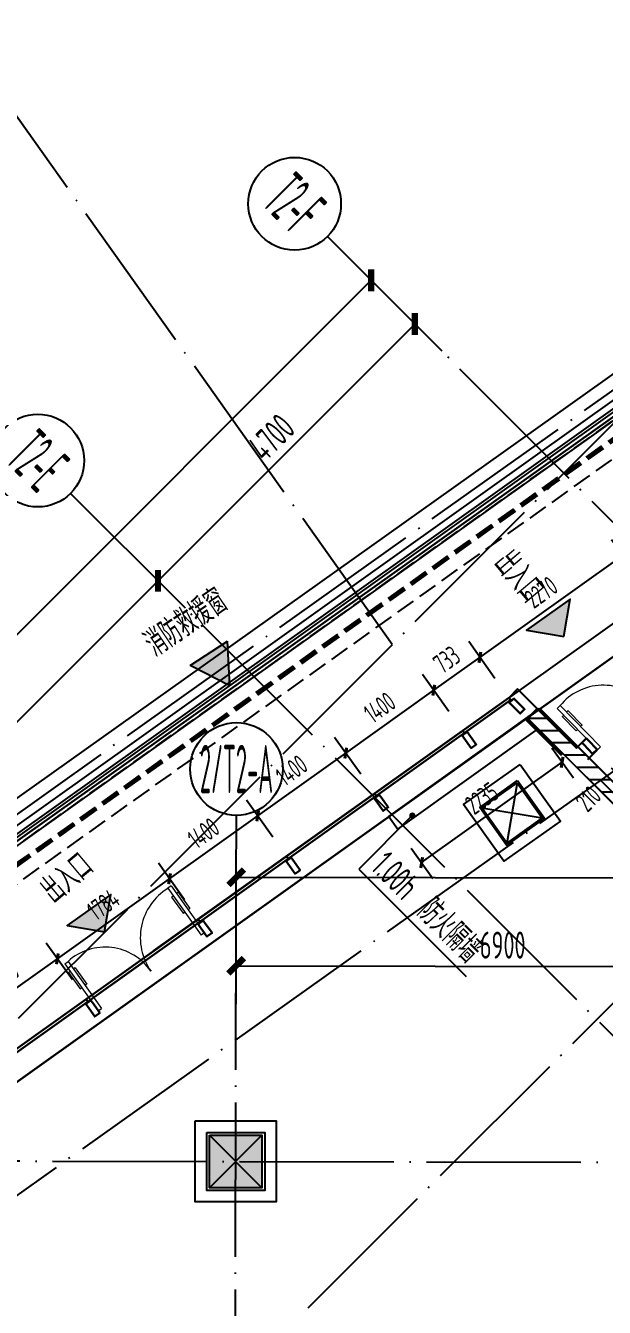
# Model space of a CAD drawing. Extents: x -936 to 12807311, y 101 to 1511157.
# Drawn here: x 12215038 to 12222528, y 1218680 to 1235267 of the extents above; entities that cross this region are included whole.
import ezdxf
from ezdxf.enums import TextEntityAlignment as Align

# ---------------------------------------------------------------- set-up
doc = ezdxf.new("R2010")
doc.units = 0
doc.header["$LTSCALE"] = 1000
doc.header["$MEASUREMENT"] = 0
for name, pattern in [('PX-GRID-T2$0$DOTE', [2.42, 2, -0.2, 0.02, -0.2]), ('PX-PLAN-F2-T2$0$ACAD_ISO05W100', [34, 24, -3, 0.5, -3, 0.5, -3]), ('PX-PLAN-F2-T2$0$DASH', [0.35, 0.25, -0.1]), ('PX-PLAN-F2-T2$0$DASHED', [0.75, 0.5, -0.25]), ('TX-GRID-T2$0$DOTE', [2.42, 2, -0.2, 0.02, -0.2])]:
    doc.linetypes.add(name, pattern=pattern)
for name, color, linetype, lineweight in [('PX-GLAZ-F2$0$PX-GLAZ-F1$0$_EDO-ALUMINIUM-SECTION', 90, 'Continuous', 30), ('PX-GLAZ-F2$0$PX-GLAZ-F1$0$_EDO-GLASS-SECTION', 130, 'Continuous', 30), ('PX-GLAZ-F2$0$PX-GLAZ-F1$0$WINDOW', 4, 'Continuous', 5), ('PX-GLAZ-F2$0$PX-GLAZ-F2$0$_EDO-GLASS-SECTION', 130, 'Continuous', 30), ('PX-GLAZ-F2$0$PX-GLAZ-F2$0$PX-GLAZ-F2$0$板边线', 36, 'Continuous', 30), ('PX-PLAN-F2-T2$0$板边线', 36, 'Continuous', 30)]:
    doc.layers.add(name, color=color, linetype=linetype, lineweight=lineweight)
for name, color, linetype in [('PX-GLAZ-F2$0$PX-GLAZ-F2$0$PX-GLAZ-F2$0$G-LINE2', 2, 'Continuous'), ('PX-GLAZ-F2$0$PX-GLAZ-F2$0$PX-GLAZ-F2$0$幕墙线', 104, 'Continuous'), ('PX-GLAZ-F2$0$PX-GLAZ-F2$0$PX-GLAZ-F2$0$平台轮廓', 3, 'Continuous'), ('PX-GLAZ-F2$0$PX-GLAZ-F2$0$PX-GLAZ-F2$0$挑檐', 53, 'Continuous'), ('PX-GLAZ-F2$0$PX-PLAN-F2-T2$0$WALL', 9, 'Continuous'), ('PX-GLAZ-F2$0$xc', 3, 'Continuous'), ('PX-GRID-T2$0$DOTE', 1, 'Continuous'), ('PX-PLAN-F2-T2$0$A-FLOR', 2, 'Continuous'), ('PX-PLAN-F2-T2$0$A-SHFT', 161, 'Continuous'), ('PX-PLAN-F2-T2$0$DIM_LEAD', 3, 'Continuous'), ('PX-PLAN-F2-T2$0$E_STAIR', 2, 'Continuous'), ('PX-PLAN-F2-T2$0$PUB_DIM', 3, 'Continuous'), ('PX-PLAN-F2-T2$0$PUB_TEXT', 7, 'Continuous'), ('PX-PLAN-F2-T2$0$REDLINE', 1, 'PX-PLAN-F2-T2$0$ACAD_ISO05W100'), ('PX-PLAN-F2-T2$0$WALL', 9, 'Continuous'), ('PX-PLAN-F2-T2$0$X-01-10-01$0$A-FIRE-SYMB', 1, 'Continuous'), ('PX-PLAN-F2-T2$0$X-01-10-01$0$A-TEXT', 4, 'Continuous'), ('PX-PLAN-F2-T2$0$防火墙填充', 1, 'Continuous'), ('TX-CORE-T2-F2$0$T2-COLS-F2$0$0S-COLS-HATCH', 8, 'Continuous'), ('TX-CORE-T2-F2$0$T2-COLS-F2$0$0S-COLS-LINE', 90, 'Continuous'), ('TX-GRID-T2$0$A-SYMB', 4, 'Continuous'), ('TX-GRID-T2$0$DOTE', 1, 'Continuous'), ('TX-GRID-T2$0$PUB_DIM', 3, 'Continuous')]:
    doc.layers.add(name, color=color, linetype=linetype)
doc.styles.add('PX-PLAN-F2-T2$0$X-01-10-01$0$XD2008', font='xd-hzs.shx', dxfattribs={"width": 0.7, "bigfont": 'xd-hztxt.shx'})
doc.styles.add('PX-PLAN-F2-T2$0$XD2008', font='xd-hzs.shx', dxfattribs={"width": 0.7, "bigfont": 'xd-hztxt.shx'})
doc.styles.add('PX-PLAN-F2-T2$0$XD2008_T3', font='xd-hzs.shx', dxfattribs={"width": 0.7, "bigfont": 'xd-hztxt.shx'})
doc.styles.add('TX-GRID-T2$0$X-01-GRID-01$0$1600-CD-B1-09-Grid$0$XD2008', font='xd-hzs.shx', dxfattribs={"width": 0.7, "bigfont": 'xd-hztxt.shx'})
doc.styles.add('TX-GRID-T2$0$XD2008_T3', font='xd-hzs.shx', dxfattribs={"width": 0.7, "bigfont": 'xd-hztxt.shx'})
doc.dimstyles.new('PX-PLAN-F2-T2$0$_TCH_ARCH&&100', dxfattribs={"dimtxt": 250, "dimasz": 100, "dimexe": 250, "dimexo": 300, "dimgap": 100, "dimtad": 1, "dimdec": 0, "dimzin": 0, "dimdsep": 46, "dimtxsty": 'PX-PLAN-F2-T2$0$XD2008_T3', "dimblk": 'PX-PLAN-F2-T2$0$_ArchTick', "dimcen": 0.09, "dimclrd": 1, "dimclrt": 4, "dimazin": 2, "dimtfac": 1, "dimtdec": 0, "dimtix": 1, "dimtmove": 2, "dimatfit": 3, "dimfxl": 0, "dimtolj": 1, "dimtzin": 0, "dimarcsym": 0})
doc.dimstyles.new('TX-GRID-T2$0$_TCH_ARCH&&100', dxfattribs={"dimtxt": 350, "dimasz": 200, "dimexe": 250, "dimexo": 300, "dimgap": 100, "dimtad": 1, "dimdec": 0, "dimzin": 0, "dimdsep": 46, "dimtxsty": 'TX-GRID-T2$0$XD2008_T3', "dimblk": 'TX-GRID-T2$0$_ArchTick', "dimcen": 0.09, "dimclrd": 1, "dimclre": 1, "dimclrt": 4, "dimazin": 2, "dimtfac": 1, "dimtdec": 0, "dimtix": 1, "dimtmove": 2, "dimatfit": 3, "dimfxl": 0, "dimtolj": 1, "dimtzin": 0, "dimarcsym": 0})

# ---------------------------------------------------------------- blocks, each defined once
blk = doc.blocks.new('PX-PLAN-F2-T2$0$X-01-10-01$0$A$C085A2715')
at = {"layer": 'PX-PLAN-F2-T2$0$X-01-10-01$0$A-FIRE-SYMB', "ltscale": 3}
h = blk.add_hatch(color=256, dxfattribs=at)
edge = h.paths.add_edge_path()
edge.add_line((0, 0), (-2080, -2080))
edge.add_line((-2080, -2080), (2080, -2080))
edge.add_line((2080, -2080), (0, 0))
blk.add_lwpolyline([(0, 0), (-2080, -2080), (2080, -2080), (0, 0)], dxfattribs=at)
blk = doc.blocks.new('PX-PLAN-F2-T2$0$eee')
at = {"layer": 'PX-PLAN-F2-T2$0$REDLINE', "linetype": 'PX-PLAN-F2-T2$0$DASHED', "ltscale": 10}
h = blk.add_hatch(color=10, dxfattribs=at)
h.dxf.hatch_style = 1
h.paths.add_polyline_path([(-61676, 8769), (-62188, 8501), (-62164, 9078)])
at = {"layer": 'PX-PLAN-F2-T2$0$REDLINE', "color": 10, "linetype": 'PX-PLAN-F2-T2$0$DASHED', "ltscale": 10, "elevation": 1}
for points in [[(-61676, 8769), (-62188, 8501), (-62164, 9078)], [(-61676, 8769), (-62164, 9078)]]:
    blk.add_lwpolyline(points, dxfattribs=at)
at = {"layer": 'PX-PLAN-F2-T2$0$A-SHFT', "linetype": 'PX-PLAN-F2-T2$0$DASH', "ltscale": 1000, "insert": (-62681, 8782, 1), "char_height": 350, "attachment_point": 5, "rotation": 88.682, "style": 'PX-PLAN-F2-T2$0$XD2008'}
blk.add_mtext_dynamic_manual_height_columns('消防救援窗', width=2638.1, gutter_width=1750, heights=[0], dxfattribs=at)
blk = doc.blocks.new('PX-PLAN-F2-T2$0$A$C5CD76682')
at = {"layer": 'PX-PLAN-F2-T2$0$A-FLOR', "linetype": 'PX-PLAN-F2-T2$0$DASH'}
for points in [[(-68933, -78064), (-55368, -64469, -0.198693), (-49721, -62120), (-46348, -62113), (-46348, -59066), (-45279, -59066), (-34910, -69436, 0.100626), (-34478, -72050), (-33757, -73939, 0.034544), (-30908, -79200, 0.038126), (-27620, -83592), (-26196, -85052, 0.075728), (-21840, -88510, 0.172625), (-3750, -87884), (-3745, -110725, 0.026211), (-4336, -110693), (-9101, -110693, 0.375392), (-14700, -115587)], [(-14879, -115563, -0.375392), (-9101, -110513), (-4336, -110513, -0.017634), (-3925, -110528), (-3930, -88147, -0.170305), (-21913, -88676, -0.075958), (-26327, -85176), (-27752, -83714, -0.03816), (-31059, -79297, -0.034576), (-33923, -74009), (-34646, -72114, -0.09771), (-35092, -69508), (-45354, -59246), (-46168, -59246), (-46168, -62293), (-49720, -62300, 0.198693), (-55241, -64596), (-68806, -78192)], [(-14899, -115560, -0.375392), (-9101, -110493), (-4336, -110493, -0.016715), (-3945, -110507), (-3950, -88176, -0.17005), (-21921, -88694, -0.075983), (-26341, -85190), (-27766, -83728, -0.038163), (-31076, -79307, -0.03458), (-33942, -74016), (-34664, -72122, -0.097394), (-35112, -69516), (-45362, -59266), (-46148, -59266), (-46148, -62313), (-49720, -62320, 0.198693), (-55226, -64610), (-68792, -78206)], [(-14918, -115557, -0.375392), (-9101, -110473), (-4336, -110473, -0.015803), (-3965, -110485), (-3970, -88205, -0.169795), (-21929, -88712, -0.076008), (-26356, -85204), (-27781, -83742, -0.038167), (-31093, -79318, -0.034583), (-33960, -74024), (-34683, -72129, -0.097079), (-35132, -69524), (-45370, -59286), (-46128, -59286), (-46128, -62333), (-49720, -62340, 0.198693), (-55212, -64624), (-68778, -78220)], [(-15097, -115533, -0.375392), (-9101, -110293), (-4335, -110293, -0.007873), (-4145, -110296), (-4150, -88465, -0.167525), (-22002, -88878, -0.076233), (-26486, -85328), (-27913, -83864, -0.0382), (-31245, -79415, -0.034616), (-34126, -74094), (-34851, -72193, -0.09431), (-35314, -69598), (-45445, -59466), (-45948, -59466), (-45948, -62512), (-49720, -62520, 0.198693), (-55085, -64752), (-68650, -78347)]]:
    blk.add_lwpolyline(points, format="xyb", dxfattribs=at)
blk = doc.blocks.new('PX-PLAN-F2-T2$0$fhtc')
at = {"layer": 'PX-PLAN-F2-T2$0$防火墙填充'}
h = blk.add_hatch(dxfattribs=at)
h.set_pattern_fill('ANSI31', color=256, scale=100, angle=44.9999)
h.set_pattern_definition([(45, (-8005.86, 6e-09), (-112.2532, 112.2532), [])])
h.paths.add_polyline_path([(16661, 150), (16661, -20925), (16461, -20925), (16461, -50), (-3364, -50), (-3364, 2125), (-12109, 2125), (-12076, 2325), (-3164, 2325), (-3164, 150)])
h.paths.add_polyline_path([(16461, -21675), (16661, -21675), (16661, -22460), (16461, -22460)])
blk.add_lwpolyline([(16661, 150), (16661, -20925), (16461, -20925), (16461, -50), (-3364, -50), (-3364, 2125), (-12109, 2125), (-12076, 2325), (-3164, 2325), (-3164, 150)], close=True, dxfattribs=at)
blk = doc.blocks.new('PX-PLAN-F2-T2$0$_ArchTick')
at = {"color": 0, "linetype": 'ByBlock', "const_width": 0.4}
blk.add_lwpolyline([(-0.5, -0.5), (0.5, 0.5)], dxfattribs=at)
blk = doc.blocks.new('*D1102')
at = {"layer": 'Defpoints', "color": 0, "transparency": 16777216}
for p in [(12215449, 1223191), (12215818, 1222673), (12214679, 1221860)]:
    blk.add_point(p, dxfattribs=at)
at = {"layer": 'PX-PLAN-F2-T2$0$PUB_DIM', "color": 0, "lineweight": -2, "transparency": 16777216}
for p, q in [((12215644, 1222917), (12215304, 1223394)), ((12214505, 1222104), (12214164, 1222581))]:
    blk.add_line(p, q, dxfattribs=at)
at = {"layer": 'PX-PLAN-F2-T2$0$PUB_DIM', "color": 1, "lineweight": -2, "transparency": 16777216}
blk.add_line((12214309, 1222378), (12215449, 1223191), dxfattribs=at)
at = {"layer": 'PX-PLAN-F2-T2$0$PUB_DIM', "color": 1, "lineweight": -2, "transparency": 16777216, "xscale": 100, "yscale": 100, "zscale": 100}
for p, rotation in [((12215449, 1223191), 35.50687792428573), ((12214309, 1222378), 215.5068779242858)]:
    blk.add_blockref('PX-PLAN-F2-T2$0$_ArchTick', p, dxfattribs=dict(at, rotation=rotation))
at = {"layer": 'PX-PLAN-F2-T2$0$PUB_DIM', "color": 4, "transparency": 16777216, "insert": (12214748, 1222967), "char_height": 250, "attachment_point": 5, "rotation": 35.5069, "style": 'PX-PLAN-F2-T2$0$XD2008_T3'}
blk.add_mtext('\\A1;1400', dxfattribs=at)
blk = doc.blocks.new('*D1103')
at = {"layer": 'Defpoints', "color": 0, "transparency": 16777216}
for p in [(12216901, 1224227), (12217271, 1223709), (12215818, 1222673)]:
    blk.add_point(p, dxfattribs=at)
at = {"layer": 'PX-PLAN-F2-T2$0$PUB_DIM', "color": 0, "lineweight": -2, "transparency": 16777216}
for p, q in [((12217096, 1223953), (12216756, 1224430)), ((12215644, 1222917), (12215304, 1223394))]:
    blk.add_line(p, q, dxfattribs=at)
at = {"layer": 'PX-PLAN-F2-T2$0$PUB_DIM', "color": 1, "lineweight": -2, "transparency": 16777216}
blk.add_line((12215449, 1223191), (12216901, 1224227), dxfattribs=at)
at = {"layer": 'PX-PLAN-F2-T2$0$PUB_DIM', "color": 1, "lineweight": -2, "transparency": 16777216, "xscale": 100, "yscale": 100, "zscale": 100}
for p, rotation in [((12216901, 1224227), 35.5068779242968), ((12215449, 1223191), 215.5068779242968)]:
    blk.add_blockref('PX-PLAN-F2-T2$0$_ArchTick', p, dxfattribs=dict(at, rotation=rotation))
at = {"layer": 'PX-PLAN-F2-T2$0$PUB_DIM', "color": 4, "transparency": 16777216, "insert": (12216044, 1223892), "char_height": 250, "attachment_point": 5, "rotation": 35.5069, "style": 'PX-PLAN-F2-T2$0$XD2008_T3'}
blk.add_mtext('\\A1;1784', dxfattribs=at)
blk = doc.blocks.new('*D1104')
at = {"layer": 'Defpoints', "color": 0, "transparency": 16777216}
for p in [(12218041, 1225040), (12218410, 1224522), (12217271, 1223709)]:
    blk.add_point(p, dxfattribs=at)
at = {"layer": 'PX-PLAN-F2-T2$0$PUB_DIM', "color": 0, "lineweight": -2, "transparency": 16777216}
for p, q in [((12218236, 1224766), (12217896, 1225244)), ((12217096, 1223953), (12216756, 1224430))]:
    blk.add_line(p, q, dxfattribs=at)
at = {"layer": 'PX-PLAN-F2-T2$0$PUB_DIM', "color": 1, "lineweight": -2, "transparency": 16777216}
blk.add_line((12216901, 1224227), (12218041, 1225040), dxfattribs=at)
at = {"layer": 'PX-PLAN-F2-T2$0$PUB_DIM', "color": 1, "lineweight": -2, "transparency": 16777216, "xscale": 100, "yscale": 100, "zscale": 100}
for p, rotation in [((12218041, 1225040), 35.50687792429937), ((12216901, 1224227), 215.5068779242993)]:
    blk.add_blockref('PX-PLAN-F2-T2$0$_ArchTick', p, dxfattribs=dict(at, rotation=rotation))
at = {"layer": 'PX-PLAN-F2-T2$0$PUB_DIM', "color": 4, "transparency": 16777216, "insert": (12217340, 1224817), "char_height": 250, "attachment_point": 5, "rotation": 35.5069, "style": 'PX-PLAN-F2-T2$0$XD2008_T3'}
blk.add_mtext('\\A1;1400', dxfattribs=at)
blk = doc.blocks.new('*D1105')
at = {"layer": 'Defpoints', "color": 0, "transparency": 16777216}
for p in [(12219181, 1225853), (12219550, 1225335), (12218410, 1224522)]:
    blk.add_point(p, dxfattribs=at)
at = {"layer": 'PX-PLAN-F2-T2$0$PUB_DIM', "color": 0, "lineweight": -2, "transparency": 16777216}
for p, q in [((12219376, 1225580), (12219035, 1226057)), ((12218236, 1224766), (12217896, 1225244))]:
    blk.add_line(p, q, dxfattribs=at)
at = {"layer": 'PX-PLAN-F2-T2$0$PUB_DIM', "color": 1, "lineweight": -2, "transparency": 16777216}
blk.add_line((12218041, 1225040), (12219181, 1225853), dxfattribs=at)
at = {"layer": 'PX-PLAN-F2-T2$0$PUB_DIM', "color": 1, "lineweight": -2, "transparency": 16777216, "xscale": 100, "yscale": 100, "zscale": 100}
for p, rotation in [((12219181, 1225853), 35.50687792428706), ((12218041, 1225040), 215.506877924287)]:
    blk.add_blockref('PX-PLAN-F2-T2$0$_ArchTick', p, dxfattribs=dict(at, rotation=rotation))
at = {"layer": 'PX-PLAN-F2-T2$0$PUB_DIM', "color": 4, "transparency": 16777216, "insert": (12218480, 1225630), "char_height": 250, "attachment_point": 5, "rotation": 35.5069, "style": 'PX-PLAN-F2-T2$0$XD2008_T3'}
blk.add_mtext('\\A1;1400', dxfattribs=at)
blk = doc.blocks.new('*D1106')
at = {"layer": 'Defpoints', "color": 0, "transparency": 16777216}
for p in [(12220320, 1226667), (12220690, 1226148), (12219550, 1225335)]:
    blk.add_point(p, dxfattribs=at)
at = {"layer": 'PX-PLAN-F2-T2$0$PUB_DIM', "color": 0, "lineweight": -2, "transparency": 16777216}
for p, q in [((12220516, 1226393), (12220175, 1226870)), ((12219376, 1225580), (12219035, 1226057))]:
    blk.add_line(p, q, dxfattribs=at)
at = {"layer": 'PX-PLAN-F2-T2$0$PUB_DIM', "color": 1, "lineweight": -2, "transparency": 16777216}
blk.add_line((12219181, 1225853), (12220320, 1226667), dxfattribs=at)
at = {"layer": 'PX-PLAN-F2-T2$0$PUB_DIM', "color": 1, "lineweight": -2, "transparency": 16777216, "xscale": 100, "yscale": 100, "zscale": 100}
for p, rotation in [((12220320, 1226667), 35.50687792429439), ((12219181, 1225853), 215.5068779242944)]:
    blk.add_blockref('PX-PLAN-F2-T2$0$_ArchTick', p, dxfattribs=dict(at, rotation=rotation))
at = {"layer": 'PX-PLAN-F2-T2$0$PUB_DIM', "color": 4, "transparency": 16777216, "insert": (12219620, 1226443), "char_height": 250, "attachment_point": 5, "rotation": 35.5069, "style": 'PX-PLAN-F2-T2$0$XD2008_T3'}
blk.add_mtext('\\A1;1400', dxfattribs=at)
blk = doc.blocks.new('*D1107')
at = {"layer": 'Defpoints', "color": 0, "transparency": 16777216}
for p in [(12220917, 1227092), (12221287, 1226574), (12220690, 1226148)]:
    blk.add_point(p, dxfattribs=at)
at = {"layer": 'PX-PLAN-F2-T2$0$PUB_DIM', "color": 0, "lineweight": -2, "transparency": 16777216}
for p, q in [((12221112, 1226818), (12220772, 1227296)), ((12220516, 1226393), (12220175, 1226870))]:
    blk.add_line(p, q, dxfattribs=at)
at = {"layer": 'PX-PLAN-F2-T2$0$PUB_DIM', "color": 1, "lineweight": -2, "transparency": 16777216}
blk.add_line((12220320, 1226667), (12220917, 1227092), dxfattribs=at)
at = {"layer": 'PX-PLAN-F2-T2$0$PUB_DIM', "color": 1, "lineweight": -2, "transparency": 16777216, "xscale": 100, "yscale": 100, "zscale": 100}
for p, rotation in [((12220917, 1227092), 35.50687792429578), ((12220320, 1226667), 215.5068779242958)]:
    blk.add_blockref('PX-PLAN-F2-T2$0$_ArchTick', p, dxfattribs=dict(at, rotation=rotation))
at = {"layer": 'PX-PLAN-F2-T2$0$PUB_DIM', "color": 4, "transparency": 16777216, "insert": (12220488, 1227063), "char_height": 250, "attachment_point": 5, "rotation": 35.5069, "style": 'PX-PLAN-F2-T2$0$XD2008_T3'}
blk.add_mtext('\\A1;733', dxfattribs=at)
blk = doc.blocks.new('*D1108')
at = {"layer": 'Defpoints', "color": 0, "transparency": 16777216}
for p in [(12222765, 1228411), (12223135, 1227893), (12221287, 1226574)]:
    blk.add_point(p, dxfattribs=at)
at = {"layer": 'PX-PLAN-F2-T2$0$PUB_DIM', "color": 0, "lineweight": -2, "transparency": 16777216}
for p, q in [((12222960, 1228137), (12222620, 1228614)), ((12221112, 1226818), (12220772, 1227296))]:
    blk.add_line(p, q, dxfattribs=at)
at = {"layer": 'PX-PLAN-F2-T2$0$PUB_DIM', "color": 1, "lineweight": -2, "transparency": 16777216}
blk.add_line((12220917, 1227092), (12222765, 1228411), dxfattribs=at)
at = {"layer": 'PX-PLAN-F2-T2$0$PUB_DIM', "color": 1, "lineweight": -2, "transparency": 16777216, "xscale": 100, "yscale": 100, "zscale": 100}
for p, rotation in [((12222765, 1228411), 35.50687792429664), ((12220917, 1227092), 215.5068779242966)]:
    blk.add_blockref('PX-PLAN-F2-T2$0$_ArchTick', p, dxfattribs=dict(at, rotation=rotation))
at = {"layer": 'PX-PLAN-F2-T2$0$PUB_DIM', "color": 4, "transparency": 16777216, "insert": (12221710, 1227935), "char_height": 250, "attachment_point": 5, "rotation": 35.5069, "style": 'PX-PLAN-F2-T2$0$XD2008_T3'}
blk.add_mtext('\\A1;2270', dxfattribs=at)
blk = doc.blocks.new('*D1126')
at = {"layer": 'Defpoints', "color": 0, "transparency": 16777216}
for p in [(12223677, 1227146), (12224099, 1226724), (12222404, 1225874)]:
    blk.add_point(p, dxfattribs=at)
at = {"layer": 'PX-PLAN-F2-T2$0$PUB_DIM', "color": 0, "lineweight": -2, "transparency": 16777216}
for p, q in [((12223889, 1226934), (12224276, 1226547)), ((12222617, 1225661), (12223003, 1225275))]:
    blk.add_line(p, q, dxfattribs=at)
at = {"layer": 'PX-PLAN-F2-T2$0$PUB_DIM', "color": 1, "lineweight": -2, "transparency": 16777216}
blk.add_line((12222827, 1225451), (12224099, 1226724), dxfattribs=at)
at = {"layer": 'PX-PLAN-F2-T2$0$PUB_DIM', "color": 1, "lineweight": -2, "transparency": 16777216, "xscale": 100, "yscale": 100, "zscale": 100}
for p, rotation in [((12224099, 1226724), 45.0000891700349), ((12222827, 1225451), 225.0000891700349)]:
    blk.add_blockref('PX-PLAN-F2-T2$0$_ArchTick', p, dxfattribs=dict(at, rotation=rotation))
at = {"layer": 'PX-PLAN-F2-T2$0$PUB_DIM', "color": 4, "transparency": 16777216, "insert": (12223304, 1226247), "char_height": 250, "attachment_point": 5, "rotation": 45.0001, "style": 'PX-PLAN-F2-T2$0$XD2008_T3'}
blk.add_mtext('\\A1;1800', dxfattribs=at)
blk = doc.blocks.new('*D1127')
at = {"layer": 'Defpoints', "color": 0, "transparency": 16777216}
for p in [(12222404, 1225874), (12222256, 1225725), (12222827, 1225451)]:
    blk.add_point(p, dxfattribs=at)
at = {"layer": 'PX-PLAN-F2-T2$0$PUB_DIM', "color": 0, "lineweight": -2, "transparency": 16777216}
for p, q in [((12222617, 1225661), (12223003, 1225275)), ((12222468, 1225513), (12222855, 1225126))]:
    blk.add_line(p, q, dxfattribs=at)
at = {"layer": 'PX-PLAN-F2-T2$0$PUB_DIM', "color": 1, "lineweight": -2, "transparency": 16777216}
blk.add_line((12222678, 1225303), (12222827, 1225451), dxfattribs=at)
at = {"layer": 'PX-PLAN-F2-T2$0$PUB_DIM', "color": 1, "lineweight": -2, "transparency": 16777216, "xscale": 100, "yscale": 100, "zscale": 100}
for p, rotation in [((12222827, 1225451), 45.00008917007288), ((12222678, 1225303), 225.0000891700729)]:
    blk.add_blockref('PX-PLAN-F2-T2$0$_ArchTick', p, dxfattribs=dict(at, rotation=rotation))
at = {"layer": 'PX-PLAN-F2-T2$0$PUB_DIM', "color": 4, "transparency": 16777216, "insert": (12222320, 1225263), "char_height": 250, "attachment_point": 5, "rotation": 45.0001, "style": 'PX-PLAN-F2-T2$0$XD2008_T3'}
blk.add_mtext('\\A1;210', dxfattribs=at)
blk = doc.blocks.new('*D1191')
at = {"layer": 'Defpoints', "color": 0, "transparency": 16777216}
for p in [(12221672, 1226167), (12221981, 1225734), (12219854, 1224869)]:
    blk.add_point(p, dxfattribs=at)
at = {"layer": 'PX-PLAN-F2-T2$0$PUB_DIM', "color": 0, "lineweight": -2, "transparency": 16777216}
for p, q in [((12221847, 1225923), (12222127, 1225531)), ((12220028, 1224625), (12220308, 1224232))]:
    blk.add_line(p, q, dxfattribs=at)
at = {"layer": 'PX-PLAN-F2-T2$0$PUB_DIM', "color": 1, "lineweight": -2, "transparency": 16777216}
blk.add_line((12220163, 1224436), (12221981, 1225734), dxfattribs=at)
at = {"layer": 'PX-PLAN-F2-T2$0$PUB_DIM', "color": 1, "lineweight": -2, "transparency": 16777216, "xscale": 100, "yscale": 100, "zscale": 100}
for p, rotation in [((12221981, 1225734), 35.52641523124969), ((12220163, 1224436), 215.5264152312496)]:
    blk.add_blockref('PX-PLAN-F2-T2$0$_ArchTick', p, dxfattribs=dict(at, rotation=rotation))
at = {"layer": 'PX-PLAN-F2-T2$0$PUB_DIM', "color": 4, "transparency": 16777216, "insert": (12220941, 1225268), "char_height": 250, "attachment_point": 5, "rotation": 35.5264, "style": 'PX-PLAN-F2-T2$0$XD2008_T3'}
blk.add_mtext('\\A1;2235', dxfattribs=at)
blk = doc.blocks.new('TX-CORE-T2-F2$0$T2-COLS-F2$0$COL-600X600')
at = {"layer": 'Defpoints'}
for p, q in [((-280, -280), (280, 280)), ((-280, 280), (280, -280))]:
    blk.add_line(p, q, dxfattribs=at)
blk.add_lwpolyline([(-450, 450), (450, 450), (450, -450), (-450, -450)], close=True, dxfattribs=at)
at = {"layer": 'TX-CORE-T2-F2$0$T2-COLS-F2$0$0S-COLS-LINE'}
for points in [[(-300, 300), (300, 300), (300, -300), (-300, -300)], [(-280, 280), (280, 280), (280, -280), (-280, -280)]]:
    blk.add_lwpolyline(points, close=True, dxfattribs=at)
blk = doc.blocks.new('TX-CORE-T2-F2$0$T2-COLS-F2$0$COL-1150')
at = {"layer": 'TX-CORE-T2-F2$0$T2-COLS-F2$0$0S-COLS-HATCH'}
h = blk.add_hatch(color=256, dxfattribs=at)
h.dxf.hatch_style = 1
h.paths.add_polyline_path([(-340, 340), (340, 340), (340, -340), (-340, -340)])
at = {"layer": 'Defpoints'}
for p, q in [((-340, -340), (340, 340)), ((340, -340), (-340, 340))]:
    blk.add_line(p, q, dxfattribs=at)
blk.add_lwpolyline([(-525, 525), (525, 525), (525, -525), (-525, -525)], close=True, dxfattribs=at)
at = {"layer": 'TX-CORE-T2-F2$0$T2-COLS-F2$0$0S-COLS-LINE'}
for points in [[(-375, 375), (375, 375), (375, -375), (-375, -375)], [(-340, 340), (340, 340), (340, -340), (-340, -340)]]:
    blk.add_lwpolyline(points, close=True, dxfattribs=at)
blk = doc.blocks.new('TX-CORE-T2-F2$0$T2-COLS-F2')
at = {"layer": 'TX-CORE-T2-F2$0$T2-COLS-F2$0$0S-COLS-LINE', "rotation": 305.4236160380775}
blk.add_blockref('TX-CORE-T2-F2$0$T2-COLS-F2$0$COL-600X600', (12221333, 1225080), dxfattribs=at)
at = {"layer": 'TX-CORE-T2-F2$0$T2-COLS-F2$0$0S-COLS-LINE'}
blk.add_blockref('TX-CORE-T2-F2$0$T2-COLS-F2$0$COL-1150', (12217757, 1220569), dxfattribs=at)
blk = doc.blocks.new('TX-CORE-T2-F2')
blk.add_blockref('TX-CORE-T2-F2$0$T2-COLS-F2', (0, 0))
blk = doc.blocks.new('PX-GLAZ-F2$0$PX-GLAZ-F1$0$标准块')
at = {"layer": 'PX-GLAZ-F2$0$PX-GLAZ-F1$0$_EDO-ALUMINIUM-SECTION'}
blk.add_line((0, 0), (0, -50), dxfattribs=at)
at = {"layer": 'PX-GLAZ-F2$0$PX-GLAZ-F1$0$_EDO-ALUMINIUM-SECTION', "extrusion": (1.58294e-17, 0.001776, 0.999998)}
blk.add_lwpolyline([(40, -49), (40, -85), (40, -249), (-40, -249), (-40, -85), (-40, -50), (40, -50)], close=True, dxfattribs=at)
blk = doc.blocks.new('PX-GLAZ-F2$0$PX-GLAZ-F1$0$$DorLib2D$00000011')
for p, q in [((-0.533, 0.458), (-0.533, -0.009)), ((-0.533, 0.458), (-0.5, 0.458)), ((-0.5, 0.458), (-0.5, -0.009)), ((0.5, 0.471), (0.5, 0.004)), ((0.533, 0.471), (0.5, 0.471)), ((0.533, 0.471), (0.533, 0.004)), ((-0.55, 0.383), (-0.533, 0.383)), ((-0.483, 0.383), (-0.5, 0.383)), ((0.483, 0.396), (0.5, 0.396)), ((0.55, 0.396), (0.533, 0.396)), ((-0.55, 0.221), (-0.533, 0.221)), ((-0.483, 0.221), (-0.5, 0.221)), ((0.483, 0.235), (0.5, 0.235)), ((0.55, 0.235), (0.533, 0.235)), ((0.533, 0.004), (0.5, 0.004)), ((-0.533, -0.009), (-0.5, -0.009))]:
    blk.add_line(p, q)
at = {"lineweight": 13}
for p, q in [((-0.55, 0.383), (-0.55, 0.221)), ((-0.483, 0.383), (-0.483, 0.221)), ((0.483, 0.396), (0.483, 0.235)), ((0.55, 0.396), (0.55, 0.235))]:
    blk.add_line(p, q, dxfattribs=at)
for centre, radius, start, end in [((-0.45, 0.011, 0.001), 0.45, 359.1497, 96.4455), ((0.468, 0.003), 0.468, 86.131, 179.9077)]:
    blk.add_arc(centre, radius, start, end, dxfattribs=at)
blk = doc.blocks.new('PX-GLAZ-F2')
at = {"layer": 'PX-GLAZ-F2$0$PX-GLAZ-F1$0$_EDO-ALUMINIUM-SECTION', "extrusion": (9.21615e-05, -9.21612e-05, 1), "elevation": 1013.4}
for points in [[(12221974, 1225824.9), (12221515.7, 1226283.1), (12221661.4, 1226428.8), (12222119.6, 1225970.5)], [(12221976.1, 1225827), (12221520, 1226283.1), (12221661.4, 1226424.5), (12222117.5, 1225968.4)]]:
    blk.add_lwpolyline(points, dxfattribs=at)
at = {"layer": 'PX-GLAZ-F2$0$PX-GLAZ-F1$0$_EDO-ALUMINIUM-SECTION', "extrusion": (3.74442e-05, 0.000155773, 1), "elevation": 648.6}
blk.add_lwpolyline([(12222293.5, 1226044.6), (12222318.6, 1226018.8), (12222433.1, 1225901.4), (12222375.9, 1225845.5), (12222261.5, 1225962.8), (12222236.9, 1225988), (12222294.2, 1226043.9)], close=True, dxfattribs=at)
at = {"layer": 'PX-GLAZ-F2$0$PX-GLAZ-F1$0$_EDO-GLASS-SECTION', "extrusion": (9.21615e-05, -9.21612e-05, 1), "elevation": 1013.1}
for points in [[(12221318.9, 1226540.8), (12216132.6, 1222843.2)], [(12221290.2, 1226569.4), (12216694.4, 1223292.8)], [(12216589.7, 1223169.1), (12213852.7, 1221217.7)]]:
    blk.add_lwpolyline(points, dxfattribs=at)
at = {"layer": 'PX-GLAZ-F2$0$PX-GLAZ-F2$0$_EDO-GLASS-SECTION', "elevation": 41.4}
blk.add_lwpolyline([(12217763.6, 1224054.5), (12210715.7, 1219029.7)], dxfattribs=at)
at = {"layer": 'PX-GLAZ-F2$0$PX-GLAZ-F2$0$PX-GLAZ-F2$0$G-LINE2'}
blk.add_lwpolyline([(12238592.7, 1238499.6), (12238109.9, 1235637.9), (12234895.8, 1236173.8, 0.1986928), (12228936.1, 1234796.6), (12212642.6, 1223180), (12213954.8, 1221339.5)], format="xyb", dxfattribs=at)
at = {"layer": 'PX-GLAZ-F2$0$PX-GLAZ-F2$0$PX-GLAZ-F2$0$幕墙线'}
blk.add_lwpolyline([(12248053.8, 1210502.6), (12245734.1, 1223062.2, 0.0943638), (12244535.7, 1225694.7), (12240943.4, 1230745.2, 0.4145387), (12229780.1, 1232622.2), (12213217.1, 1220813.5), (12206913.4, 1216319.3, 0.4637226)], format="xyb", dxfattribs=at)
at = {"layer": 'PX-GLAZ-F2$0$PX-GLAZ-F2$0$PX-GLAZ-F2$0$平台轮廓', "ltscale": 100}
blk.add_lwpolyline([(12223916.1, 1187529.8), (12203144.4, 1208301.5, -0.4640598), (12203909.3, 1217433.5), (12229027.6, 1235299.7, -0.1984044), (12234980, 1236671.7), (12237695.8, 1236218.9), (12238094.7, 1238583.6)], format="xyb", dxfattribs=at)
at = {"layer": 'PX-GLAZ-F2$0$PX-GLAZ-F2$0$PX-GLAZ-F2$0$挑檐'}
for points in [[(12212516, 1223201.2), (12228930.5, 1234904, -0.1986928), (12234890.1, 1236281.1), (12238023.8, 1235758.7), (12238489.2, 1238517.1)], [(12238632.1, 1238492.9), (12238142.7, 1235591.9), (12234897.6, 1236132.9, 0.1986928), (12228938, 1234755.7), (12212690.5, 1223172), (12213982.8, 1221359.4)], [(12238735.7, 1238475.5), (12238228.8, 1235471.1), (12234901.9, 1236025.7, 0.1986928), (12228942.2, 1234648.6), (12212815.6, 1223151), (12214055.8, 1221411.5)]]:
    blk.add_lwpolyline(points, format="xyb", dxfattribs=at)
at = {"layer": 'PX-GLAZ-F2$0$PX-GLAZ-F2$0$PX-GLAZ-F2$0$板边线', "color": 30}
for points in [[(12247664.3, 1210656.7), (12245455.7, 1222643.2, 0.1094446), (12244250.5, 1225491.9), (12240656.7, 1230544.5, 0.4144401), (12229983.3, 1232337.3), (12214063.8, 1220987.3), (12212646.9, 1223096.1), (12229288.4, 1234933, -0.1984044), (12234906, 1236227.8), (12238064.8, 1235701.2), (12238788.2, 1239988.7), (12241866.5, 1239469.4, 0.2770883), (12244214.5, 1240389.5), (12249520.9, 1247273.4, 0.2024704), (12250401.5, 1250621.6), (12249522.3, 1256755.2, -0.0705764), (12249514.3, 1262246.9)], [(12259901, 1183919.5), (12261231.5, 1191806, 0.2872721), (12259405.2, 1196219.8), (12252901.9, 1200852.5), (12251188.4, 1202065.5, -0.045377), (12248698.6, 1204191.4, -0.0429609), (12247327.8, 1205860.8, -0.0525608), (12245550.4, 1209140.6), (12247664.3, 1210656.7), (12245455.7, 1222643.2, 0.1094446), (12244250.5, 1225491.9), (12240656.7, 1230544.5, 0.4144401), (12229983.3, 1232337.3), (12208835.9, 1217260.1), (12215250.8, 1210845.2), (12213483.1, 1209077.4), (12218998.5, 1203562), (12220554.2, 1205117.7), (12230648.1, 1195023.7), (12228467.1, 1192842.7)]]:
    blk.add_lwpolyline(points, format="xyb", dxfattribs=at)
at = {"layer": 'PX-GLAZ-F2$0$PX-PLAN-F2-T2$0$WALL'}
blk.add_line((12221658.6, 1226427.3), (12221517.1, 1226285.9), dxfattribs=at)
at = {"layer": 'PX-GLAZ-F2$0$xc'}
for p, q in [((12221405.5, 1226684.6, -0.1), (12221290.2, 1226569.3, -0.1)), ((12221405.5, 1226680.4, -0.1), (12221294.5, 1226569.3, -0.1)), ((12222167.4, 1225922.7, 0), (12221405.5, 1226684.6, -0.1)), ((12221405.5, 1226680.4, -0.1), (12222167.4, 1225918.5, 0)), ((12222290.8, 1226045.5, 0), (12222167.4, 1225922.7, 0)), ((12222167.4, 1225918.5, 0), (12222290.9, 1226041.2, 0)), ((12222435.4, 1225897.3, 0), (12222311.9, 1225774.5, 0)), ((12222311.9, 1225770.3, 0), (12222435.4, 1225893.1, 0))]:
    blk.add_line(p, q, dxfattribs=at)
at = {"layer": 'PX-GLAZ-F2$0$xc', "extrusion": (-0.002971, 0.003053, 0.999991)}
for p, q in [((12221326, 1226533.6, 0), (12221290.2, 1226569.3, -0.1)), ((12221328.2, 1226535.7, 0), (12221294.5, 1226569.3, -0.1))]:
    blk.add_line(p, q, dxfattribs=at)
at = {"layer": 'PX-GLAZ-F2$0$PX-GLAZ-F1$0$_EDO-ALUMINIUM-SECTION', "extrusion": (0.001256, -0.001256, 0.999998), "rotation": 45.00012237419655}
blk.add_blockref('PX-GLAZ-F2$0$PX-GLAZ-F1$0$标准块', (12221281, 1226587.2, 13814.6), dxfattribs=at)
at = {"layer": 'PX-GLAZ-F2$0$PX-GLAZ-F1$0$_EDO-ALUMINIUM-SECTION', "extrusion": (9.21992e-05, -9.22141e-05, 1)}
for p, rotation in [((12220692.6, 1226144.6, 1013.5), 35.48722896447494), ((12219553.3, 1225331.1, 1013.5), 35.48722896447494), ((12218413.2, 1224518.3, 1013.5), 35.48722896447494), ((12217273.1, 1223705.4, 1013.5), 35.48722896447494), ((12215820.3, 1222670.4, 1013.3), 35.48722896447493)]:
    blk.add_blockref('PX-GLAZ-F2$0$PX-GLAZ-F1$0$标准块', p, dxfattribs=dict(at, rotation=rotation))
at = {"layer": 'PX-GLAZ-F2$0$PX-GLAZ-F1$0$WINDOW', "extrusion": (-6.03646e-05, 6.03644e-05, 1), "xscale": 1600.000000000004, "yscale": 1600.000000000004, "zscale": -1600.000000000001, "rotation": 44.28815834095523}
blk.add_blockref('PX-GLAZ-F2$0$PX-GLAZ-F1$0$$DorLib2D$00000011', (12223039.4, 1226502, -663.8), dxfattribs=at)
at = {"layer": 'PX-GLAZ-F2$0$PX-GLAZ-F1$0$WINDOW', "extrusion": (9.21615e-05, -9.21612e-05, 1), "xscale": 1600.000000000025, "yscale": 1600.000000000025, "zscale": -1600, "rotation": 35.48722906202684}
blk.add_blockref('PX-GLAZ-F2$0$PX-GLAZ-F1$0$$DorLib2D$00000011', (12216664.1, 1223025.6, 1013.2), dxfattribs=at)
blk = doc.blocks.new('PX-GRID-T2')
at = {"layer": 'PX-GRID-T2$0$DOTE', "linetype": 'PX-GRID-T2$0$DOTE'}
for p, q in [((12245590.3, 1246874.4), (12191327.6, 1208278)), ((12219783.6, 1227257.4), (12211710.9, 1238606.9))]:
    blk.add_line(p, q, dxfattribs=at)
blk = doc.blocks.new('TX-GRID-T2$0$X-01-GRID-01$0$1600-CD-B1-09-Grid$0$ECADI-TAG-GRID')
at = {"color": 13}
blk.add_circle((0, 0), 6, dxfattribs=at)
at = {"style": 'TX-GRID-T2$0$X-01-GRID-01$0$1600-CD-B1-09-Grid$0$XD2008', "width": 0.4}
blk.add_attdef('GRID', text='', height=6.25, dxfattribs=at).set_placement((0, 0), align=Align.MIDDLE)
blk = doc.blocks.new('TX-GRID-T2$0$_ArchTick')
at = {"color": 0, "linetype": 'ByBlock', "const_width": 0.4}
blk.add_lwpolyline([(-0.5, -0.5), (0.5, 0.5)], dxfattribs=at)
blk = doc.blocks.new('*D2315')
at = {"layer": 'Defpoints', "color": 0, "transparency": 16777216}
for p in [(12224662, 1223087), (12217759, 1221552), (12224659, 1221539)]:
    blk.add_point(p, dxfattribs=at)
at = {"layer": 'TX-GRID-T2$0$PUB_DIM', "color": 1, "lineweight": -2, "transparency": 16777216}
for p, q in [((12217759, 1221852), (12217762, 1223350)), ((12224659, 1221839), (12224662, 1223337)), ((12217762, 1223100), (12224662, 1223087))]:
    blk.add_line(p, q, dxfattribs=at)
at = {"layer": 'TX-GRID-T2$0$PUB_DIM', "color": 1, "lineweight": -2, "transparency": 16777216, "xscale": 200, "yscale": 200, "zscale": 200}
for p, rotation in [((12217762, 1223100), 179.8906781591093), ((12224662, 1223087), 359.8906781591093)]:
    blk.add_blockref('TX-GRID-T2$0$_ArchTick', p, dxfattribs=dict(at, rotation=rotation))
at = {"layer": 'TX-GRID-T2$0$PUB_DIM', "color": 4, "transparency": 16777216, "insert": (12221212, 1223368), "char_height": 350, "attachment_point": 5, "rotation": 359.8907, "style": 'TX-GRID-T2$0$XD2008_T3'}
blk.add_mtext('\\A1;6900', dxfattribs=at)
blk = doc.blocks.new('*D2317')
at = {"layer": 'Defpoints', "color": 0, "transparency": 16777216}
for p in [(12231416, 1224221), (12217761, 1222700), (12231413, 1222674)]:
    blk.add_point(p, dxfattribs=at)
at = {"layer": 'TX-GRID-T2$0$PUB_DIM', "color": 1, "lineweight": -2, "transparency": 16777216}
for p, q in [((12217762, 1223000), (12217764, 1224497)), ((12231414, 1222974), (12231417, 1224471)), ((12217764, 1224247), (12231416, 1224221))]:
    blk.add_line(p, q, dxfattribs=at)
at = {"layer": 'TX-GRID-T2$0$PUB_DIM', "color": 1, "lineweight": -2, "transparency": 16777216, "xscale": 200, "yscale": 200, "zscale": 200}
for p, rotation in [((12217764, 1224247), 179.8906781591095), ((12231416, 1224221), 359.8906781591095)]:
    blk.add_blockref('TX-GRID-T2$0$_ArchTick', p, dxfattribs=dict(at, rotation=rotation))
at = {"layer": 'TX-GRID-T2$0$PUB_DIM', "color": 4, "transparency": 16777216, "insert": (12224591, 1224509), "char_height": 350, "attachment_point": 5, "rotation": 359.8907, "style": 'TX-GRID-T2$0$XD2008_T3'}
blk.add_mtext('\\A1;13652', dxfattribs=at)
blk = doc.blocks.new('*D2318')
at = {"layer": 'Defpoints', "color": 0, "transparency": 16777216}
for p in [(12220075, 1231406), (12220641, 1230841), (12217317, 1227517)]:
    blk.add_point(p, dxfattribs=at)
at = {"layer": 'TX-GRID-T2$0$PUB_DIM', "color": 1, "lineweight": -2, "transparency": 16777216}
for p, q in [((12220429, 1231053), (12219898, 1231583)), ((12216752, 1228083), (12220075, 1231406)), ((12217105, 1227729), (12216575, 1228260))]:
    blk.add_line(p, q, dxfattribs=at)
at = {"layer": 'TX-GRID-T2$0$PUB_DIM', "color": 1, "lineweight": -2, "transparency": 16777216, "xscale": 200, "yscale": 200, "zscale": 200}
for p, rotation in [((12220075, 1231406), 45.00007616504632), ((12216752, 1228083), 225.0000761650463)]:
    blk.add_blockref('TX-GRID-T2$0$_ArchTick', p, dxfattribs=dict(at, rotation=rotation))
at = {"layer": 'TX-GRID-T2$0$PUB_DIM', "color": 4, "transparency": 16777216, "insert": (12218219, 1229939), "char_height": 350, "attachment_point": 5, "rotation": 45.0001, "style": 'TX-GRID-T2$0$XD2008_T3'}
blk.add_mtext('\\A1;4700', dxfattribs=at)
blk = doc.blocks.new('*D2319')
at = {"layer": 'Defpoints', "color": 0, "transparency": 16777216}
for p in [(12216752, 1228083), (12217317, 1227517), (12211731, 1221931)]:
    blk.add_point(p, dxfattribs=at)
at = {"layer": 'TX-GRID-T2$0$PUB_DIM', "color": 1, "lineweight": -2, "transparency": 16777216}
for p, q in [((12217105, 1227729), (12216575, 1228260)), ((12211165, 1222497), (12216752, 1228083)), ((12211519, 1222143), (12210989, 1222673))]:
    blk.add_line(p, q, dxfattribs=at)
at = {"layer": 'TX-GRID-T2$0$PUB_DIM', "color": 1, "lineweight": -2, "transparency": 16777216, "xscale": 200, "yscale": 200, "zscale": 200}
for p, rotation in [((12216752, 1228083), 45.00007616504417), ((12211165, 1222497), 225.0000761650441)]:
    blk.add_blockref('TX-GRID-T2$0$_ArchTick', p, dxfattribs=dict(at, rotation=rotation))
at = {"layer": 'TX-GRID-T2$0$PUB_DIM', "color": 4, "transparency": 16777216, "insert": (12213764, 1225484), "char_height": 350, "attachment_point": 5, "rotation": 45.0001, "style": 'TX-GRID-T2$0$XD2008_T3'}
blk.add_mtext('\\A1;7900', dxfattribs=at)
blk = doc.blocks.new('*D2325')
at = {"layer": 'Defpoints', "color": 0, "transparency": 16777216}
for p in [(12219509, 1231972), (12220075, 1231406), (12201690, 1213021)]:
    blk.add_point(p, dxfattribs=at)
at = {"layer": 'TX-GRID-T2$0$PUB_DIM', "color": 1, "lineweight": -2, "transparency": 16777216}
for p, q in [((12219863, 1231618), (12219333, 1232149)), ((12201125, 1213587), (12219509, 1231972)), ((12201478, 1213234), (12200948, 1213764))]:
    blk.add_line(p, q, dxfattribs=at)
at = {"layer": 'TX-GRID-T2$0$PUB_DIM', "color": 1, "lineweight": -2, "transparency": 16777216, "xscale": 200, "yscale": 200, "zscale": 200}
for p, rotation in [((12219509, 1231972), 45.00007601921136), ((12201125, 1213587), 225.0000760192113)]:
    blk.add_blockref('TX-GRID-T2$0$_ArchTick', p, dxfattribs=dict(at, rotation=rotation))
at = {"layer": 'TX-GRID-T2$0$PUB_DIM', "color": 4, "transparency": 16777216, "insert": (12210122, 1222974), "char_height": 350, "attachment_point": 5, "rotation": 45.0001, "style": 'TX-GRID-T2$0$XD2008_T3'}
blk.add_mtext('\\A1;26000', dxfattribs=at)
blk = doc.blocks.new('PX-PLAN-F2-T2')
at = {"layer": 'PX-PLAN-F2-T2$0$DIM_LEAD'}
for p, q in [((12220042.21, 1225044.713), (12219348.665, 1224351.167)), ((12219348.665, 1224351.167), (12220737.392, 1222962.44))]:
    blk.add_line(p, q, dxfattribs=at)
at = {"layer": 'PX-PLAN-F2-T2$0$DIM_LEAD', "const_width": 40}
blk.add_lwpolyline([(12220062.21, 1225044.714, 1), (12220022.21, 1225044.713, 1)], format="xyb", close=True, dxfattribs=at)
at = {"layer": 'PX-PLAN-F2-T2$0$WALL'}
for p, q in [((12219737.301, 1225031.461), (12221693.939, 1226428.478)), ((12221693.939, 1226428.478), (12227996.427, 1220126.01)), ((12219853.517, 1224868.691), (12221672.296, 1226167.279)), ((12221672.296, 1226167.279), (12227713.585, 1220126.009)), ((12219737.301, 1225031.461), (12219853.517, 1224868.691))]:
    blk.add_line(p, q, dxfattribs=at)
at = {"layer": 'PX-PLAN-F2-T2$0$E_STAIR', "rotation": 350.4236160359783}
blk.add_blockref('PX-PLAN-F2-T2$0$A$C5CD76682', (12294263.897, 1289008.042), dxfattribs=at)
at = {"layer": 'PX-PLAN-F2-T2$0$X-01-10-01$0$A-FIRE-SYMB', "ltscale": 3}
for p, xscale, yscale, zscale, rotation in [((12222003.028, 1227361.612), 0.1666666666666667, 0.1666666666666667, 0.1666666666666667, 215.4237892523107), ((12216057.765, 1223541.21), 0.1666666666666668, 0.1666666666666668, 0.1666666666666668, 215.4237892523832)]:
    blk.add_blockref('PX-PLAN-F2-T2$0$X-01-10-01$0$A$C085A2715', p, dxfattribs=dict(at, xscale=xscale, yscale=yscale, zscale=zscale, rotation=rotation))
at = {"layer": 'PX-PLAN-F2-T2$0$板边线', "color": 6, "rotation": 305.4236160409605}
blk.add_blockref('PX-PLAN-F2-T2$0$eee', (12246284.779, 1171381.144), dxfattribs=at)
at = {"layer": 'PX-PLAN-F2-T2$0$防火墙填充', "rotation": 315.0000761649952}
blk.add_blockref('PX-PLAN-F2-T2$0$fhtc', (12228589.402, 1216244.997), dxfattribs=at)
at = {"layer": 'PX-PLAN-F2-T2$0$PUB_TEXT', "style": 'PX-PLAN-F2-T2$0$XD2008', "width": 0.7}
for s, p in [('1.00h', (12219486.876, 1224361.448)), ('防火隔墙', (12220079.894, 1223768.43))]:
    blk.add_text(s, height=350, rotation=315, dxfattribs=at).set_placement(p)
at = {"layer": 'PX-PLAN-F2-T2$0$X-01-10-01$0$A-TEXT', "style": 'PX-PLAN-F2-T2$0$X-01-10-01$0$XD2008', "width": 0.7}
for rotation, p in [(310, (12221425.981, 1228141.464)), (40, (12215570.676, 1224239.341))]:
    blk.add_text('出入口', height=350, rotation=rotation, dxfattribs=at).set_placement(p, align=Align.MIDDLE_CENTER)
at = {"layer": 'PX-PLAN-F2-T2$0$PUB_DIM'}
for p1, p2, picture, middle in [((12221286.725, 1226574.276), (12223134.7, 1227892.759), '*D1108', (12221710.412, 1227934.735)), ((12220689.884, 1226148.446), (12221286.725, 1226574.276), '*D1107', (12220488.004, 1227062.578)), ((12219550.206, 1225335.315), (12220689.884, 1226148.446), '*D1106', (12219619.745, 1226443.097)), ((12218410.36, 1224522.064), (12219550.206, 1225335.315), '*D1105', (12218479.983, 1225629.907)), ((12217270.573, 1223708.855), (12218410.36, 1224522.064), '*D1104', (12217340.166, 1224816.677)), ((12215818.444, 1222672.799), (12217270.573, 1223708.855), '*D1103', (12216044.208, 1223892.044)), ((12214678.78, 1221859.678), (12215818.444, 1222672.799), '*D1102', (12214748.311, 1222967.456))]:
    dim = blk.add_aligned_dim(p1=p1, p2=p2, distance=636.398, dimstyle='PX-PLAN-F2-T2$0$_TCH_ARCH&&100', dxfattribs=at)
    dim.commit()
    dim.dimension.update_dxf_attribs({"geometry": picture, "text_midpoint": middle})
for base, p1, p2, angle, picture, middle, turn in [((12224099.345, 1226723.965), (12222404.495, 1225873.561), (12223677.119, 1227146.189), 45.0000892, '*D1126', (12223303.933, 1226246.75), 45.0000892), ((12221981.421, 1225734.323), (12219853.517, 1224868.691), (12221672.296, 1226167.279), 35.5264152, '*D1191', (12220941.289, 1225268.145), 35.5264152)]:
    dim = blk.add_linear_dim(base=base, p1=p1, p2=p2, angle=angle, dimstyle='PX-PLAN-F2-T2$0$_TCH_ARCH&&100', override={"dimgap": 0}, dxfattribs=at)
    dim.commit()
    dim.dimension.update_dxf_attribs({"geometry": picture, "text_midpoint": middle, "dimtype": 161, "text_rotation": turn})
dim = blk.add_linear_dim(base=(12222826.72, 1225451.337), p1=(12222255.966, 1225725.032), p2=(12222404.495, 1225873.561), angle=45.0000892, dimstyle='PX-PLAN-F2-T2$0$_TCH_ARCH&&100', dxfattribs=at)
dim.commit()
dim.dimension.update_dxf_attribs({"geometry": '*D1127', "text_midpoint": (12222319.879, 1225262.692), "dimtype": 161})
blk = doc.blocks.new('TX-GRID-T2')
at = {"layer": 'TX-GRID-T2$0$DOTE', "linetype": 'TX-GRID-T2$0$DOTE'}
for p, q in [((12218943.6, 1232537.6), (12249891.1, 1201590.2)), ((12224913.3, 1232387.1), (12200285, 1207758.7)), ((12215620.2, 1229214.2), (12246567.7, 1198266.7)), ((12227263.5, 1228905.6), (12199802.2, 1209372.8)), ((12228661, 1228639.5), (12204032.6, 1204011)), ((12217736.1, 1209653.5), (12217765.5, 1225047.5)), ((12208125.2, 1220587.8), (12235633.8, 1220535.3))]:
    blk.add_line(p, q, dxfattribs=at)
at = {"layer": 'TX-GRID-T2$0$A-SYMB', "xscale": 99.99999999999996, "yscale": 99.99999999999996, "zscale": 99.99999999999996, "rotation": 315}
for p, values in [((12218519.3, 1232961.8), {'GRID': 'T2-F'}), ((12215195.9, 1229638.4), {'GRID': 'T2-E'})]:
    blk.add_blockref('TX-GRID-T2$0$X-01-GRID-01$0$1600-CD-B1-09-Grid$0$ECADI-TAG-GRID', p, dxfattribs=at).add_auto_attribs(values)
at = {"layer": 'TX-GRID-T2$0$A-SYMB', "xscale": 99.99999999999996, "yscale": 99.99999999999996, "zscale": 99.99999999999996}
blk.add_blockref('TX-GRID-T2$0$X-01-GRID-01$0$1600-CD-B1-09-Grid$0$ECADI-TAG-GRID', (12217766.6, 1225647.5), dxfattribs=at).add_auto_attribs({'GRID': '2/T2-A'})
at = {"layer": 'TX-GRID-T2$0$PUB_DIM'}
for base, p1, p2, angle, picture, middle, turn in [((12219509.3, 1231971.9), (12201690.2, 1213021.4), (12220075, 1231406.2), 45.00008, '*D2325', (12210122.5, 1222973.9), 45.00008), ((12220075, 1231406.2), (12217317.3, 1227517.1), (12220640.7, 1230840.5), 45.00008, '*D2318', (12218218.8, 1229938.9), 45.00008), ((12216751.6, 1228082.8), (12211731.1, 1221931), (12217317.3, 1227517.1), 45.00008, '*D2319', (12213764.1, 1225484.2), 45.00008), ((12231416.1, 1224221.4), (12217761, 1222699.9), (12231413.2, 1222673.8), 359.89068, '*D2317', (12224590.6, 1224509.5), 359.89068), ((12224661.8, 1223086.7), (12217758.8, 1221552.3), (12224658.8, 1221539.1), 359.89068, '*D2315', (12221212.3, 1223368.3), 359.89068)]:
    dim = blk.add_linear_dim(base=base, p1=p1, p2=p2, angle=angle, dimstyle='TX-GRID-T2$0$_TCH_ARCH&&100', override={"dimgap": 0}, dxfattribs=at)
    dim.commit()
    dim.dimension.update_dxf_attribs({"geometry": picture, "text_midpoint": middle, "dimtype": 161, "text_rotation": turn})

msp = doc.modelspace()

# ---------------------------------------------------------------- block references
for name in ['TX-CORE-T2-F2', 'PX-PLAN-F2-T2', 'PX-GRID-T2', 'PX-GLAZ-F2', 'TX-GRID-T2']:
    msp.add_blockref(name, (0, 0))

doc.saveas('drawing.dxf')
